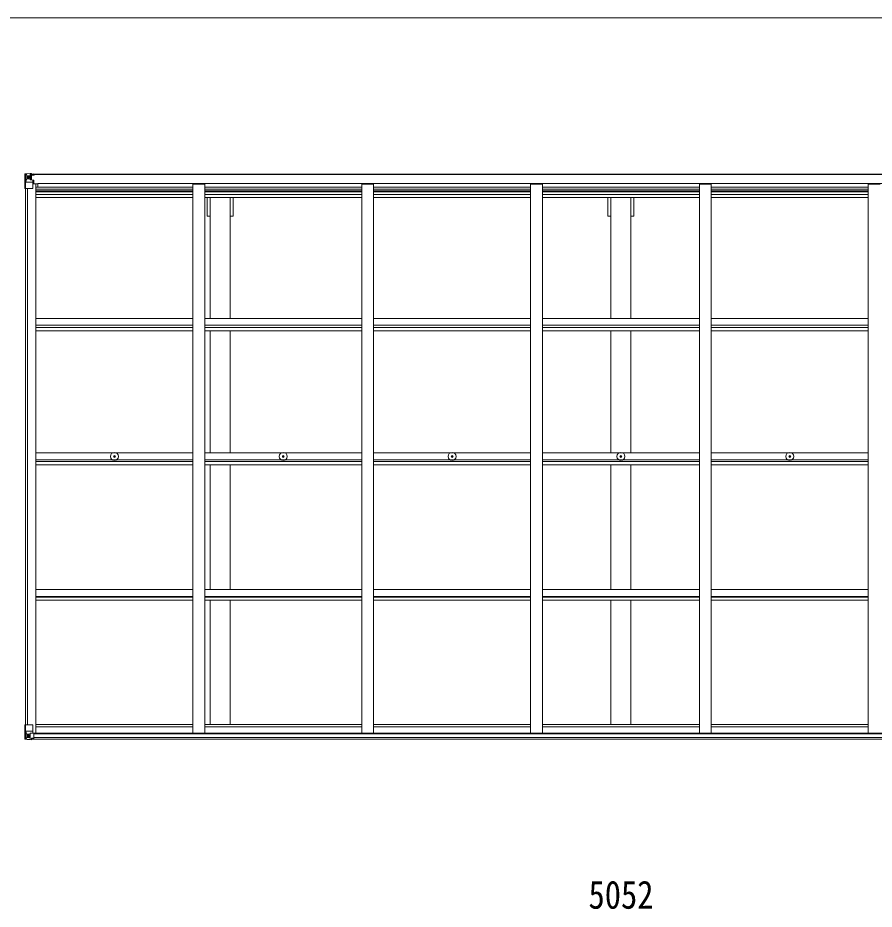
# Model space of a CAD drawing. Units: millimetres at full size, sheet at 1:25; details may follow other scales. Extents: x -6988 to 7066, y -4877 to 4823.
# Drawn here: x -8 to 3624, y 1042 to 4823 of the extents above; entities that cross this region are included whole.
import ezdxf
from ezdxf.enums import TextEntityAlignment as Align

# ---------------------------------------------------------------- set-up
doc = ezdxf.new("R2010")
doc.units = ezdxf.units.MM
doc.header["$LTSCALE"] = 25
for name, color, linetype, lineweight in [('0-1_本体', 4, 'Continuous', 9), ('0-2_部品', 7, 'Continuous', 9), ('0-A_寸法', 6, 'Continuous', 9), ('F-0_240', 7, 'Continuous', 9)]:
    doc.layers.add(name, color=color, linetype=linetype, lineweight=lineweight)
doc.styles.add('ＭＳ ゴシック', font='')
doc.styles.get('ＭＳ ゴシック').set_extended_font_data('MS Gothic')

msp = doc.modelspace()

# ---------------------------------------------------------------- linework, layer by layer
at = {"layer": '0-1_本体'}
for p, q in [((45.63, 4160.15), (5054.63, 4160.15)), ((45.63, 4158.09), (5054.63, 4158.09)), ((24.13, 1824.06), (24.13, 4099.16)), ((33.13, 1824.06), (33.13, 4099.16)), ((33.83, 1824.06), (33.83, 4099.16)), ((56.13, 4118.24), (69.13, 4118.24)), ((69.13, 1787.71), (69.13, 4118.24)), ((69.13, 4104.81), (735.13, 4104.81)), ((69.13, 4095.45), (735.13, 4095.45)), ((69.13, 4088.38), (735.13, 4088.38)), ((69.13, 4084.59), (735.13, 4084.59)), ((76.63, 4119.89), (5023.63, 4119.89)), ((76.63, 4104.81), (76.63, 4119.89)), ((735.13, 4117.82), (785.13, 4117.82)), ((735.13, 1787.71), (735.13, 4117.82)), ((785.13, 1787.71), (785.13, 4117.82)), ((785.13, 4104.81), (1451.13, 4104.81)), ((785.13, 4095.45), (1451.13, 4095.45)), ((785.13, 4088.38), (1451.13, 4088.38)), ((785.13, 4084.59), (1451.13, 4084.59)), ((1451.13, 4117.82), (1501.13, 4117.82)), ((1451.13, 1787.71), (1451.13, 4117.82)), ((1501.13, 1787.71), (1501.13, 4117.82)), ((1501.13, 4104.81), (2167.13, 4104.81)), ((1501.13, 4095.45), (2167.13, 4095.45)), ((1501.13, 4088.38), (2167.13, 4088.38)), ((1501.13, 4084.59), (2167.13, 4084.59)), ((2167.13, 4117.82), (2217.13, 4117.82)), ((2167.13, 1787.71), (2167.13, 4117.82)), ((2217.13, 1787.71), (2217.13, 4117.82)), ((2217.13, 4104.81), (2883.13, 4104.81)), ((2217.13, 4095.45), (2883.13, 4095.45)), ((2217.13, 4088.38), (2883.13, 4088.38)), ((2217.13, 4084.59), (2883.13, 4084.59)), ((2883.13, 4117.82), (2933.13, 4117.82)), ((2883.13, 1787.71), (2883.13, 4117.82)), ((2933.13, 1787.71), (2933.13, 4117.82)), ((2933.13, 4104.81), (3599.13, 4104.81)), ((2933.13, 4095.45), (3599.13, 4095.45)), ((2933.13, 4088.38), (3599.13, 4088.38)), ((2933.13, 4084.59), (3599.13, 4084.59)), ((3599.13, 4117.82), (3649.13, 4117.82)), ((3599.13, 1787.71), (3599.13, 4117.82)), ((69.13, 4073.24), (735.13, 4073.24)), ((69.13, 4060.42), (735.13, 4060.42)), ((785.13, 4073.24), (1451.13, 4073.24)), ((785.13, 4060.42), (1451.13, 4060.42)), ((807.63, 3547.63), (807.63, 4060.42)), ((892.63, 3547.63), (892.63, 4060.42)), ((905.13, 3981.42), (905.13, 4060.42)), ((1501.13, 4073.24), (2167.13, 4073.24)), ((1501.13, 4060.42), (2167.13, 4060.42)), ((2217.13, 4073.24), (2883.13, 4073.24)), ((2217.13, 4060.42), (2883.13, 4060.42)), ((2507.63, 3547.63), (2507.63, 4060.42)), ((2592.63, 3547.63), (2592.63, 4060.42)), ((2605.13, 3981.42), (2605.13, 4060.42)), ((2933.13, 4073.24), (3599.13, 4073.24)), ((2933.13, 4060.42), (3599.13, 4060.42)), ((905.13, 3981.42), (892.63, 3981.42)), ((2605.13, 3981.42), (2592.63, 3981.42)), ((69.13, 3547.63), (735.13, 3547.63)), ((69.13, 3518.67), (735.13, 3518.67)), ((785.13, 3547.63), (1451.13, 3547.63)), ((785.13, 3518.67), (1451.13, 3518.67)), ((1501.13, 3547.63), (2167.13, 3547.63)), ((1501.13, 3518.67), (2167.13, 3518.67)), ((2217.13, 3547.63), (2883.13, 3547.63)), ((2217.13, 3518.67), (2883.13, 3518.67)), ((2933.13, 3547.63), (3599.13, 3547.63)), ((2933.13, 3518.67), (3599.13, 3518.67)), ((69.13, 3508.56), (735.13, 3508.56)), ((69.13, 3495.7), (735.13, 3495.7)), ((785.13, 3508.56), (1451.13, 3508.56)), ((785.13, 3495.7), (1451.13, 3495.7)), ((807.63, 2976.82), (807.63, 3495.7)), ((892.63, 2976.82), (892.63, 3495.7)), ((1501.13, 3508.56), (2167.13, 3508.56)), ((1501.13, 3495.7), (2167.13, 3495.7)), ((2217.13, 3508.56), (2883.13, 3508.56)), ((2217.13, 3495.7), (2883.13, 3495.7)), ((2507.63, 2976.82), (2507.63, 3495.7)), ((2592.63, 2976.82), (2592.63, 3495.7)), ((2933.13, 3508.56), (3599.13, 3508.56)), ((2933.13, 3495.7), (3599.13, 3495.7)), ((69.13, 2976.82), (735.13, 2976.82)), ((785.13, 2976.82), (1451.13, 2976.82)), ((1501.13, 2976.82), (2167.13, 2976.82)), ((2217.13, 2976.82), (2883.13, 2976.82)), ((2933.13, 2976.82), (3599.13, 2976.82)), ((69.13, 2947.38), (735.13, 2947.38)), ((69.13, 2940.25), (735.13, 2940.25)), ((69.13, 2927.28), (735.13, 2927.28)), ((785.13, 2947.38), (1451.13, 2947.38)), ((785.13, 2940.25), (1451.13, 2940.25)), ((785.13, 2927.28), (1451.13, 2927.28)), ((807.63, 2398.41), (807.63, 2927.28)), ((892.63, 2398.41), (892.63, 2927.28)), ((1501.13, 2947.38), (2167.13, 2947.38)), ((1501.13, 2940.25), (2167.13, 2940.25)), ((1501.13, 2927.28), (2167.13, 2927.28)), ((2217.13, 2947.38), (2883.13, 2947.38)), ((2217.13, 2940.25), (2883.13, 2940.25)), ((2217.13, 2927.28), (2883.13, 2927.28)), ((2507.63, 2398.41), (2507.63, 2927.28)), ((2592.63, 2398.41), (2592.63, 2927.28)), ((2933.13, 2947.38), (3599.13, 2947.38)), ((2933.13, 2940.25), (3599.13, 2940.25)), ((2933.13, 2927.28), (3599.13, 2927.28)), ((69.13, 2398.41), (735.13, 2398.41)), ((785.13, 2398.41), (1451.13, 2398.41)), ((1501.13, 2398.41), (2167.13, 2398.41)), ((2217.13, 2398.41), (2883.13, 2398.41)), ((2933.13, 2398.41), (3599.13, 2398.41)), ((69.13, 2368.61), (735.13, 2368.61)), ((69.13, 2364.83), (735.13, 2364.83)), ((69.13, 2351.8), (735.13, 2351.8)), ((785.13, 2368.61), (1451.13, 2368.61)), ((785.13, 2364.83), (1451.13, 2364.83)), ((785.13, 2351.8), (1451.13, 2351.8)), ((807.63, 1824.93), (807.63, 2351.8)), ((892.63, 1824.93), (892.63, 2351.8)), ((1501.13, 2368.61), (2167.13, 2368.61)), ((1501.13, 2364.83), (2167.13, 2364.83)), ((1501.13, 2351.8), (2167.13, 2351.8)), ((2217.13, 2368.61), (2883.13, 2368.61)), ((2217.13, 2364.83), (2883.13, 2364.83)), ((2217.13, 2351.8), (2883.13, 2351.8)), ((2507.63, 1824.93), (2507.63, 2351.8)), ((2592.63, 1824.93), (2592.63, 2351.8)), ((2933.13, 2368.61), (3599.13, 2368.61)), ((2933.13, 2364.83), (3599.13, 2364.83)), ((2933.13, 2351.8), (3599.13, 2351.8)), ((69.13, 1824.93), (735.13, 1824.93)), ((69.13, 1815.8), (735.13, 1815.8)), ((785.13, 1824.93), (1451.13, 1824.93)), ((785.13, 1815.8), (1451.13, 1815.8)), ((1501.13, 1824.93), (2167.13, 1824.93)), ((1501.13, 1815.8), (2167.13, 1815.8)), ((2217.13, 1824.93), (2883.13, 1824.93)), ((2217.13, 1815.8), (2883.13, 1815.8)), ((2933.13, 1824.93), (3599.13, 1824.93)), ((2933.13, 1815.8), (3599.13, 1815.8)), ((60.09, 1787.69), (5040.17, 1787.69)), ((60.63, 1785.34), (5039.63, 1785.34)), ((50.63, 1762.26), (5049.63, 1762.26)), ((60.63, 1769.68), (5039.63, 1769.68))]:
    msp.add_line(p, q, dxfattribs=at)
for points in [[(807.63, 3981.42), (795.13, 3981.42), (795.13, 4060.42)], [(2507.63, 3981.42), (2495.13, 3981.42), (2495.13, 4060.42)]]:
    msp.add_lwpolyline(points, dxfattribs=at)
at = {"layer": '0-2_部品'}
for p, q in [((22.13, 4160.09), (22.13, 4160.05)), ((23.07, 4161.1), (23.07, 4161.1)), ((23.07, 4161.05), (23.07, 4161.09)), ((32.04, 4161.48), (24.12, 4161.01)), ((24.98, 4160.04), (24.97, 4159.97)), ((24.97, 4099.38), (24.97, 4159.97)), ((28.94, 4156.59), (26.21, 4160.26)), ((44.13, 4162.27), (32.13, 4161.49)), ((50.63, 4162.78), (44.13, 4162.38)), ((44.13, 4136.29), (44.13, 4162.38)), ((44.13, 4161.5), (50.63, 4161.9)), ((50.63, 4160.97), (45.63, 4160.88)), ((50.63, 4161.9), (50.63, 4162.78)), ((50.63, 4161.38), (50.63, 4161.9)), ((50.63, 4161.38), (50.63, 4160.97)), ((50.63, 4160.97), (50.63, 4160.15)), ((55.63, 4160.58), (55.63, 4160.15)), ((55.93, 4160.58), (55.63, 4160.58)), ((55.93, 4160.58), (57.62, 4160.15)), ((25.52, 4126.27), (29.66, 4138.35)), ((25.52, 4126.27), (32.13, 4126.05)), ((29.8, 4153.09), (32.13, 4153.14)), ((29.8, 4139.61), (29.8, 4153.09)), ((32.13, 4139.58), (29.8, 4139.61)), ((32.13, 4153.14), (44.13, 4153.14)), ((32.13, 4139.58), (44.13, 4139.58)), ((32.13, 4139.58), (32.13, 4139.58)), ((32.13, 4126.05), (56.13, 4126.05)), ((37.61, 4145.94), (37.61, 4144.98)), ((43.13, 4153.14), (44.13, 4153.14)), ((45.63, 4156.68), (44.13, 4156.68)), ((45.63, 4153.14), (44.13, 4153.14)), ((45.63, 4139.58), (44.13, 4139.58)), ((44.96, 4136.03), (55.3, 4134.37)), ((44.96, 4135.39), (44.96, 4136.03)), ((55.3, 4133.74), (44.96, 4135.39)), ((46.13, 4156.32), (45.63, 4156.32)), ((49.63, 4151.39), (45.63, 4151.39)), ((49.63, 4143.18), (45.63, 4143.18)), ((45.74, 4155.02), (49.63, 4155.02)), ((46.13, 4157.34), (46.13, 4155.39)), ((54.13, 4157.34), (46.13, 4157.34)), ((54.13, 4157.32), (46.13, 4157.32)), ((56.13, 4155.48), (46.13, 4155.39)), ((46.13, 4155.22), (46.13, 4155.39)), ((46.13, 4155.39), (46.13, 4155.39)), ((49.63, 4135.28), (49.63, 4155.25)), ((55.3, 4134.37), (55.3, 4133.74)), ((55.58, 4134.3), (59.63, 4134.26)), ((56.13, 4157.08), (61.13, 4157.08)), ((56.13, 4155.48), (56.13, 4157.08)), ((56.13, 4100.38), (56.13, 4133.48)), ((60.63, 4122.38), (56.13, 4122.38)), ((60.63, 4134.25), (59.63, 4134.26)), ((59.63, 4132.53), (60.63, 4132.53)), ((60.63, 4119.07), (60.63, 4134.25)), ((61.13, 4158.09), (61.13, 4157.08)), ((61.13, 4157.08), (62.13, 4157.08)), ((62.13, 4157.08), (62.13, 4158.09)), ((62.13, 4157.08), (62.13, 4155.52)), ((62.13, 4155.4), (62.13, 4155.52)), ((24.97, 4099.38), (55.13, 4099.38)), ((76.63, 4119.07), (56.13, 4119.07)), ((399.89, 2962.61), (400.99, 2962.63)), ((399.89, 2961.61), (400.99, 2961.59)), ((400.99, 2962.63), (401.51, 2962.73)), ((400.99, 2961.59), (401.51, 2961.49)), ((401.61, 2963.25), (401.51, 2962.73)), ((401.61, 2960.97), (401.51, 2961.49)), ((401.63, 2964.35), (401.61, 2963.25)), ((401.63, 2959.86), (401.61, 2960.97)), ((402.63, 2964.35), (402.65, 2963.25)), ((402.63, 2959.86), (402.65, 2960.97)), ((402.65, 2963.25), (402.75, 2962.73)), ((402.65, 2960.97), (402.75, 2961.49)), ((403.27, 2962.63), (402.75, 2962.73)), ((403.27, 2961.59), (402.75, 2961.49)), ((404.38, 2962.61), (403.27, 2962.63)), ((404.38, 2961.61), (403.27, 2961.59)), ((1115.89, 2962.61), (1116.99, 2962.63)), ((1115.89, 2961.61), (1116.99, 2961.59)), ((1116.99, 2962.63), (1117.51, 2962.73)), ((1116.99, 2961.59), (1117.51, 2961.49)), ((1117.61, 2963.25), (1117.51, 2962.73)), ((1117.61, 2960.97), (1117.51, 2961.49)), ((1117.63, 2964.35), (1117.61, 2963.25)), ((1117.63, 2959.86), (1117.61, 2960.97)), ((1118.63, 2964.35), (1118.65, 2963.25)), ((1118.63, 2959.86), (1118.65, 2960.97)), ((1118.65, 2963.25), (1118.75, 2962.73)), ((1118.65, 2960.97), (1118.75, 2961.49)), ((1119.27, 2962.63), (1118.75, 2962.73)), ((1119.27, 2961.59), (1118.75, 2961.49)), ((1120.38, 2962.61), (1119.27, 2962.63)), ((1120.38, 2961.61), (1119.27, 2961.59)), ((1831.89, 2962.61), (1832.99, 2962.63)), ((1831.89, 2961.61), (1832.99, 2961.59)), ((1832.99, 2962.63), (1833.51, 2962.73)), ((1832.99, 2961.59), (1833.51, 2961.49)), ((1833.61, 2963.25), (1833.51, 2962.73)), ((1833.61, 2960.97), (1833.51, 2961.49)), ((1833.63, 2964.35), (1833.61, 2963.25)), ((1833.63, 2959.86), (1833.61, 2960.97)), ((1834.63, 2964.35), (1834.65, 2963.25)), ((1834.63, 2959.86), (1834.65, 2960.97)), ((1834.65, 2963.25), (1834.75, 2962.73)), ((1834.65, 2960.97), (1834.75, 2961.49)), ((1835.27, 2962.63), (1834.75, 2962.73)), ((1835.27, 2961.59), (1834.75, 2961.49)), ((1836.38, 2962.61), (1835.27, 2962.63)), ((1836.38, 2961.61), (1835.27, 2961.59)), ((2547.89, 2962.61), (2548.99, 2962.63)), ((2547.89, 2961.61), (2548.99, 2961.59)), ((2548.99, 2962.63), (2549.51, 2962.73)), ((2548.99, 2961.59), (2549.51, 2961.49)), ((2549.61, 2963.25), (2549.51, 2962.73)), ((2549.61, 2960.97), (2549.51, 2961.49)), ((2549.63, 2964.35), (2549.61, 2963.25)), ((2549.63, 2959.86), (2549.61, 2960.97)), ((2550.63, 2964.35), (2550.65, 2963.25)), ((2550.63, 2959.86), (2550.65, 2960.97)), ((2550.65, 2963.25), (2550.75, 2962.73)), ((2550.65, 2960.97), (2550.75, 2961.49)), ((2551.27, 2962.63), (2550.75, 2962.73)), ((2551.27, 2961.59), (2550.75, 2961.49)), ((2552.38, 2962.61), (2551.27, 2962.63)), ((2552.38, 2961.61), (2551.27, 2961.59)), ((3263.89, 2962.61), (3264.99, 2962.63)), ((3263.89, 2961.61), (3264.99, 2961.59)), ((3264.99, 2962.63), (3265.51, 2962.73)), ((3264.99, 2961.59), (3265.51, 2961.49)), ((3265.61, 2963.25), (3265.51, 2962.73)), ((3265.61, 2960.97), (3265.51, 2961.49)), ((3265.63, 2964.35), (3265.61, 2963.25)), ((3265.63, 2959.86), (3265.61, 2960.97)), ((3266.63, 2964.35), (3266.65, 2963.25)), ((3266.63, 2959.86), (3266.65, 2960.97)), ((3266.65, 2963.25), (3266.75, 2962.73)), ((3266.65, 2960.97), (3266.75, 2961.49)), ((3267.27, 2962.63), (3266.75, 2962.73)), ((3267.27, 2961.59), (3266.75, 2961.49)), ((3268.38, 2962.61), (3267.27, 2962.63)), ((3268.38, 2961.61), (3267.27, 2961.59)), ((22.13, 1824.06), (55.13, 1824.06)), ((22.13, 1763.35), (22.13, 1824.06)), ((24.97, 1824.06), (24.97, 1763.47)), ((56.13, 1823.06), (56.13, 1789.96)), ((25.52, 1797.18), (32.13, 1797.39)), ((25.52, 1797.18), (29.66, 1785.09)), ((32.13, 1783.86), (29.8, 1783.83)), ((29.8, 1783.83), (29.8, 1770.36)), ((32.13, 1797.39), (56.13, 1797.39)), ((32.13, 1783.86), (32.13, 1783.86)), ((44.13, 1783.86), (32.13, 1783.86)), ((36.65, 1777.5), (36.65, 1778.46)), ((44.13, 1787.85), (50.63, 1787.85)), ((44.13, 1787.85), (44.13, 1761.06)), ((55.31, 1789.7), (44.96, 1788.05)), ((44.96, 1788.05), (44.96, 1787.85)), ((47.65, 1787.85), (55.31, 1789.07)), ((50.63, 1787.85), (59.63, 1787.81)), ((55.31, 1789.07), (55.31, 1789.7)), ((60.63, 1786.9), (60.63, 1766.75)), ((23.07, 1762.39), (23.07, 1762.35)), ((32.04, 1761.96), (24.12, 1762.43)), ((24.98, 1763.41), (24.97, 1763.47)), ((28.94, 1766.85), (26.21, 1763.18)), ((29.8, 1770.36), (32.13, 1770.3)), ((32.13, 1770.3), (44.13, 1770.3)), ((44.13, 1761.17), (32.13, 1761.96)), ((50.63, 1760.66), (50.63, 1766.61)), ((59.63, 1766.03), (50.63, 1765.98))]:
    msp.add_line(p, q, dxfattribs=at)
for points in [[(22.13, 4160.05), (22.13, 4099.38), (24.97, 4099.38)], [(23.07, 4161.1), (32.13, 4161.65), (44.13, 4162.38)], [(50.63, 4161.38), (45.63, 4161.38), (45.63, 4135.92)], [(35.69, 4146.9), (34.73, 4146.9), (34.73, 4147.86), (35.69, 4147.86)], [(36.65, 4148.82), (36.65, 4149.78), (37.61, 4149.78), (37.61, 4148.82)], [(37.61, 4144.98), (36.65, 4144.98), (36.65, 4145.94)], [(38.57, 4147.86), (39.53, 4147.86), (39.53, 4146.9), (38.57, 4146.9)], [(46.13, 4156.32), (54.13, 4156.32), (54.13, 4158.09)], [(61.13, 4155.35), (46.13, 4155.22), (46.13, 4155.22)], [(56.13, 4155.48), (56.13, 4155.47), (62.13, 4155.52)], [(59.63, 4134.26), (59.63, 4132.53), (56.13, 4132.51)], [(36.65, 1778.46), (37.61, 1778.46), (37.61, 1777.5)], [(23.07, 1762.35), (32.13, 1761.79), (50.63, 1760.66)], [(35.69, 1775.58), (34.73, 1775.58), (34.73, 1776.54), (35.69, 1776.54)], [(37.61, 1774.62), (37.61, 1773.66), (36.65, 1773.66), (36.65, 1774.62)], [(38.57, 1776.54), (39.53, 1776.54), (39.53, 1775.58), (38.57, 1775.58)], [(60.63, 1766.75), (60.62, 1766.64), (50.63, 1766.61)]]:
    msp.add_lwpolyline(points, dxfattribs=at)
for centre, radius in [((37.13, 4147.38), 5.3), ((402.13, 2962.11), 17), ((402.13, 2962.11), 4), ((1118.13, 2962.11), 17), ((1118.13, 2962.11), 4), ((1834.13, 2962.11), 17), ((1834.13, 2962.11), 4), ((2550.13, 2962.11), 17), ((2550.13, 2962.11), 4), ((3266.13, 2962.11), 17), ((3266.13, 2962.11), 4), ((37.13, 1776.06), 5.3)]:
    msp.add_circle(centre, radius, dxfattribs=at)
for centre, radius, start, end in [((23.13, 4160.1), 1, 93.50017, 180.00079), ((23.13, 4160.09), 0.999, 93.4424, 179.95083), ((23.13, 4160.05), 0.999, 93.4424, 179.95083), ((24.28, 4173.7), 12.7, 269.24466, 275.10311), ((26.26, 4160.09), 1.28, 131.17831, 182.45895), ((35.69, 4148.82), 0.96, 270, 0), ((35.69, 4145.94), 0.96, 0, 90), ((38.57, 4148.82), 0.96, 180, 270), ((38.57, 4145.94), 0.96, 90, 180), ((45.07, 4136.96), 0.937, 182.32209, 263.26766), ((45.07, 4136.32), 0.937, 182.32209, 263.26766), ((46.13, 4157.84), 0.5, 179.99802, 269.99691), ((46.13, 4157.82), 0.5, 180.00109, 270.00109), ((46.13, 4154.89), 0.5, 90.52895, 180.04464), ((46.14, 4154.71), 0.513, 91.88028, 181.04707), ((55.2, 4133.44), 0.937, 2.32209, 83.26766), ((55.2, 4132.81), 0.937, 2.32209, 83.26766), ((61.27, 4163.04), 7.69, 268.96999, 276.43426), ((55.13, 4100.38), 1, 270, 0), ((402.13, 2962.11), 2.3, 167.44414, 192.55586), ((402.13, 2962.11), 2.3, 77.44414, 102.55586), ((402.13, 2962.11), 2.3, 257.44414, 282.55586), ((402.13, 2962.11), 2.3, 347.44414, 12.55586), ((1118.13, 2962.11), 2.3, 167.44414, 192.55586), ((1118.13, 2962.11), 2.3, 77.44414, 102.55586), ((1118.13, 2962.11), 2.3, 257.44414, 282.55586), ((1118.13, 2962.11), 2.3, 347.44414, 12.55586), ((1834.13, 2962.11), 2.3, 167.44414, 192.55586), ((1834.13, 2962.11), 2.3, 77.44414, 102.55586), ((1834.13, 2962.11), 2.3, 257.44414, 282.55586), ((1834.13, 2962.11), 2.3, 347.44414, 12.55586), ((2550.13, 2962.11), 2.3, 167.44414, 192.55586), ((2550.13, 2962.11), 2.3, 77.44414, 102.55586), ((2550.13, 2962.11), 2.3, 257.44414, 282.55586), ((2550.13, 2962.11), 2.3, 347.44414, 12.55586), ((3266.13, 2962.11), 2.3, 167.44414, 192.55586), ((3266.13, 2962.11), 2.3, 77.44414, 102.55586), ((3266.13, 2962.11), 2.3, 257.44414, 282.55586), ((3266.13, 2962.11), 2.3, 347.44414, 12.55586), ((55.13, 1823.06), 1, 0, 90), ((35.69, 1777.5), 0.96, 270, 0), ((38.57, 1777.5), 0.96, 180, 270), ((45.07, 1787.12), 0.937, 96.73234, 129.06602), ((55.2, 1790.63), 0.937, 276.73234, 357.67791), ((55.2, 1790), 0.937, 276.73234, 357.67791), ((23.13, 1763.39), 0.999, 180.04917, 266.5576), ((23.13, 1763.35), 0.999, 180.04917, 266.5576), ((23.13, 1763.34), 1, 179.99921, 266.49983), ((24.28, 1749.74), 12.7, 84.89689, 90.75534), ((26.26, 1763.35), 1.28, 177.54105, 228.82169), ((35.69, 1774.62), 0.96, 0, 90), ((38.57, 1774.62), 0.96, 90, 180)]:
    msp.add_arc(centre, radius, start, end, dxfattribs=at)
for centre, major_axis, ratio, start_param, end_param in [((224.07, 4173.41), (201, 12.36), 0.060933, 3.1373463, 3.1378449), ((25.07, 4161.17), (2, 0.12), 0.060933, 3.1378449, 4.2119296), ((25.26, 4158.08), (-0.02, 3), 0.466854, 5.5234897, 6.1575023), ((26.24, 4128.61), (0.85, 2.32), 0.403757, 2.3087461, 3.2744049), ((26.93, 4153.01), (0.03, 5), 0.573921, 4.7320603, 5.5159136), ((28.39, 4139.64), (0, 3), 0.468246, 4.2703918, 4.7058971), ((-49.62, 4153.14), (81.75, 0), 0.061163, 0, 0.0007725), ((26.24, 1794.83), (0.85, -2.32), 0.403757, 3.0087805, 3.9744392), ((28.39, 1783.81), (0, -3), 0.468246, 1.5772882, 2.0127935), ((59.63, 1786.91), (1, -0.021), 0.906239, 0.0187047, 1.589501), ((25.07, 1762.27), (2, -0.12), 0.060933, 2.0712557, 3.1453404), ((224.07, 1750.04), (201, -12.36), 0.060933, 3.1453404, 3.145839), ((25.26, 1765.37), (-0.02, -3), 0.466854, 0.125683, 0.7596956), ((26.93, 1770.44), (0.03, -5), 0.573921, 0.7672717, 1.551125), ((-49.62, 1770.3), (81.75, 0), 0.061163, 6.2824128, 6.2831853), ((59.63, 1766.74), (1, 0.012), 0.707053, 4.7036637, 6.124411)]:
    msp.add_ellipse(centre, major_axis=major_axis, ratio=ratio, start_param=start_param, end_param=end_param, dxfattribs=at)
at = {"layer": 'F-0_240', "color": 5}
msp.add_line((-6987.88, 4822.79), (6712.12, 4822.79), dxfattribs=at)

# ---------------------------------------------------------------- texts
at = {"layer": '0-A_寸法', "color": 7, "style": 'ＭＳ ゴシック', "width": 0.85}
msp.add_text('5052', height=119.1, dxfattribs=at).set_placement((2412.63, 1007.89), align=Align.BOTTOM_LEFT)

doc.saveas('drawing.dxf')
